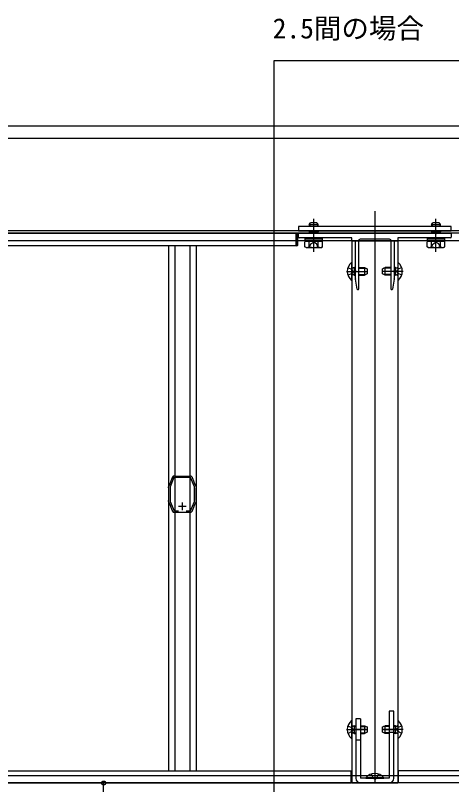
# Model space of a CAD drawing. Units: millimetres, scale not verified. Extents: x -1050 to 1050, y -1565 to 1556.
# Drawn here: x -328 to -42, y -687 to -183 of the extents above; entities that cross this region are included whole.
import ezdxf
from ezdxf.enums import TextEntityAlignment as Align

# ---------------------------------------------------------------- set-up
doc = ezdxf.new("R2010")
doc.units = ezdxf.units.MM
doc.header["$LTSCALE"] = 8
for name, color, linetype in [('0-1_USER1', 3, 'Continuous'), ('0-3_YKK_11E', 7, 'Continuous'), ('0-4_YKK_12', 2, 'Continuous'), ('0-5_YKK_13', 4, 'Continuous'), ('0-6_YKK_D', 6, 'Continuous')]:
    doc.layers.add(name, color=color, linetype=linetype)
doc.styles.add('ＭＳ ゴシック', font='')
doc.styles.get('ＭＳ ゴシック').set_extended_font_data('MS Gothic')

msp = doc.modelspace()

# ---------------------------------------------------------------- linework, layer by layer
at = {"layer": '0-3_YKK_11E'}
for p, q in [((-218.5, -502.4), (-218.5, -507.4)), ((-216, -504.9), (-221, -504.9))]:
    msp.add_line(p, q, dxfattribs=at)
for points in [[(-227.383, -491.601), (-227.183, -491.124), (-227.085, -491.021), (-226.988, -490.919), (-224.909, -485.975), (-224.903, -485.838), (-224.888, -485.683)], [(-215.91, -507.9), (-213.098, -507.9), (-210.5, -501.718), (-210.5, -492.082), (-213.056, -486), (-223.944, -486), (-226.5, -492.081), (-226.5, -501.718), (-223.902, -507.9), (-221.09, -507.9)], [(-223.72, -484.908), (-223.572, -484.953), (-223.443, -485)], [(-223.443, -485), (-213.557, -485), (-213.429, -484.953), (-213.28, -484.908)], [(-212.113, -485.683), (-212.097, -485.838), (-212.091, -485.975), (-210.012, -490.919), (-209.915, -491.021), (-209.817, -491.124), (-209.617, -491.601)], [(-227.5, -501.618), (-227.5, -501.1), (-227.45, -500.968), (-227.4, -500.835), (-227.4, -492.965), (-227.45, -492.832), (-227.5, -492.7), (-227.5, -492.182)], [(-209.5, -492.182), (-209.5, -492.7), (-209.55, -492.832), (-209.6, -492.965), (-209.6, -500.835), (-209.55, -500.968), (-209.5, -501.1), (-209.5, -501.618)], [(-224.888, -508.117), (-224.903, -507.962), (-224.909, -507.825), (-226.988, -502.881), (-227.085, -502.779), (-227.183, -502.676), (-227.383, -502.199)], [(-209.617, -502.199), (-209.817, -502.676), (-209.915, -502.779), (-210.012, -502.881), (-212.091, -507.825), (-212.097, -507.962), (-212.112, -508.117)], [(-213.28, -508.893), (-213.429, -508.847), (-213.557, -508.8), (-223.443, -508.8), (-223.571, -508.847), (-223.72, -508.893)]]:
    msp.add_lwpolyline(points, dxfattribs=at)
for centre, start, end in [((-223.57, -486.4), 95.73925, 151.44438), ((-213.43, -486.4), 28.55565, 84.26079), ((-226, -492.182), 157.21255, 180.00006), ((-211, -492.182), 359.99998, 22.78771), ((-226, -501.618), 180, 202.78773), ((-211, -501.618), 337.21234, 0.00008), ((-223.57, -507.4), 208.55592, 264.26083), ((-213.43, -507.4), 275.73914, 331.44347)]:
    msp.add_arc(centre, 1.5, start, end, dxfattribs=at)
at = {"layer": '0-4_YKK_12'}
for p, q in [((370, -256.003), (-555, -256.003)), ((370, -264.003), (-555, -264.003)), ((-92.5, -311.603), (-92.5, -686.003)), ((370, -324.503), (-555, -324.503)), ((370, -326.003), (-555, -326.003)), ((-554.5, -326), (-144, -326)), ((370, -331.003), (-555, -331.003)), ((-107.5, -331.003), (-107.5, -686)), ((-107.5, -331.003), (-77.5, -331.003)), ((-77.5, -331.003), (-77.5, -686)), ((-554.5, -334), (-144, -334)), ((-227.5, -334), (-227.5, -678)), ((-223.443, -334), (-223.443, -678)), ((-213.557, -334), (-213.557, -678)), ((-209.5, -334), (-209.5, -678)), ((-554.5, -678), (-108, -678)), ((-108, -686), (-108, -678)), ((369.5, -678), (-77, -678)), ((-77, -686), (-77, -678)), ((-831.745, -681), (405, -681)), ((-523.982, -686), (-108, -686)), ((338.982, -686), (-523.982, -686)), ((-107.5, -686), (-77.5, -686)), ((338.982, -686), (-77, -686))]:
    msp.add_line(p, q, dxfattribs=at)
msp.add_lwpolyline([(-158.484, -212.861), (-26.516, -212.861), (-26.516, -696.555), (-158.484, -696.555)], close=True, dxfattribs=at)
msp.add_lwpolyline([(-144, -326), (-144, -331), (-144, -334)], dxfattribs=at)
at = {"layer": '0-5_YKK_13'}
for p, q in [((-132.5, -338.125), (-132.5, -316.714)), ((-52.5, -338.125), (-52.5, -316.714)), ((-135.5, -320.303), (-134.5, -319.303)), ((-135.5, -320.303), (-129.5, -320.303)), ((-135.5, -320.303), (-135.5, -321.603)), ((-134.96, -319.763), (-134.96, -321.603)), ((-130.5, -319.303), (-134.5, -319.303)), ((-129.5, -320.303), (-130.5, -319.303)), ((-130.04, -319.763), (-130.04, -321.603)), ((-129.5, -321.603), (-129.5, -320.303)), ((-55.5, -320.303), (-54.5, -319.303)), ((-55.5, -320.303), (-49.5, -320.303)), ((-55.5, -320.303), (-55.5, -321.603)), ((-54.96, -319.763), (-54.96, -321.603)), ((-50.5, -319.303), (-54.5, -319.303)), ((-49.5, -320.303), (-50.5, -319.303)), ((-50.04, -319.763), (-50.04, -321.603)), ((-49.5, -321.603), (-49.5, -320.303)), ((-143.469, -326.032), (-144, -326)), ((-142.5, -328.503), (-142.5, -326.503)), ((-142, -326.003), (-132.958, -326.003)), ((-135.5, -324.503), (-135.5, -325.203)), ((-135.5, -325.203), (-129.5, -325.203)), ((-135.5, -325.203), (-135.038, -326.003)), ((-134.96, -324.503), (-134.96, -326.003)), ((-130.04, -324.503), (-130.04, -326.003)), ((-129.5, -325.203), (-129.962, -326.003)), ((-129.5, -325.203), (-129.5, -324.503)), ((-55.5, -324.503), (-55.5, -325.203)), ((-55.5, -325.203), (-49.5, -325.203)), ((-55.5, -325.203), (-55.038, -326.003)), ((-54.96, -324.503), (-54.96, -326.003)), ((-52.042, -326.003), (-43, -326.003)), ((-50.04, -324.503), (-50.04, -326.003)), ((-49.5, -325.203), (-49.962, -326.003)), ((-49.5, -325.203), (-49.5, -324.503)), ((-42.5, -326.503), (-42.5, -328.503)), ((-107.8, -329.003), (-142, -329.003)), ((-137.5, -331.303), (-138.274, -331.75)), ((-138.273, -334.857), (-138.273, -331.75)), ((-126.75, -329.003), (-138.25, -329.003)), ((-138.25, -329.803), (-138.25, -331.303)), ((-138.25, -329.803), (-126.75, -329.803)), ((-138.25, -331.303), (-126.75, -331.303)), ((-137.5, -331.303), (-127.5, -331.303)), ((-135.387, -334.857), (-135.387, -331.75)), ((-129.613, -334.857), (-129.613, -331.75)), ((-127.5, -331.303), (-126.727, -331.75)), ((-126.75, -331.303), (-126.75, -329.803)), ((-126.727, -334.857), (-126.727, -331.75)), ((-107.5, -330.703), (-107.5, -329.303)), ((-105.5, -331.003), (-107.2, -331.003)), ((-105.2, -350.545), (-105.2, -331.303)), ((-103.2, -331.003), (-103.2, -362.703)), ((-82.8, -330.003), (-102.2, -330.003)), ((-81.8, -362.703), (-81.8, -331.003)), ((-79.8, -331.303), (-79.8, -350.545)), ((-77.8, -331.003), (-79.5, -331.003)), ((-77.5, -329.303), (-77.5, -330.703)), ((-43, -329.003), (-77.2, -329.003)), ((-57.5, -331.303), (-58.274, -331.75)), ((-58.273, -334.857), (-58.273, -331.75)), ((-46.75, -329.003), (-58.25, -329.003)), ((-58.25, -329.803), (-58.25, -331.303)), ((-58.25, -329.803), (-46.75, -329.803)), ((-58.25, -331.303), (-46.75, -331.303)), ((-57.5, -331.303), (-47.5, -331.303)), ((-55.387, -334.857), (-55.387, -331.75)), ((-49.613, -334.857), (-49.613, -331.75)), ((-47.5, -331.303), (-46.727, -331.75)), ((-46.75, -331.303), (-46.75, -329.803)), ((-46.727, -334.857), (-46.727, -331.75)), ((-144, -334.3), (-144, -332.5)), ((-143.469, -334.268), (-144, -334.3)), ((-143, -333.768), (-143, -332.5)), ((-137.5, -335.303), (-138.274, -334.857)), ((-137.5, -335.303), (-127.5, -335.303)), ((-127.5, -335.303), (-126.727, -334.857)), ((-57.5, -335.303), (-58.274, -334.857)), ((-57.5, -335.303), (-47.5, -335.303)), ((-47.5, -335.303), (-46.727, -334.857)), ((-107.748, -345.103), (-107.5, -345.103)), ((-107.748, -345.103), (-107.748, -356.903)), ((-107.5, -356.903), (-107.5, -345.103)), ((-77.5, -345.103), (-77.5, -356.903)), ((-77.252, -345.103), (-77.5, -345.103)), ((-77.252, -356.903), (-77.252, -345.103)), ((-111, -351.003), (-97, -351.003)), ((-110.083, -348.503), (-107.365, -349.858)), ((-110.083, -353.503), (-107.365, -352.148)), ((-106.756, -351.003), (-107.365, -349.858)), ((-106.756, -351.003), (-107.365, -352.148)), ((-106.1, -348.936), (-107.023, -348.742)), ((-106.1, -348.503), (-106.695, -348.719)), ((-106.1, -348.503), (-106.1, -353.503)), ((-106.1, -348.503), (-105.2, -348.503)), ((-106.1, -348.936), (-105.2, -348.936)), ((-105.2, -355.977), (-105.2, -351.461)), ((-103.2, -348.503), (-99.2, -348.503)), ((-103.2, -348.936), (-98.28, -348.936)), ((-99.2, -348.503), (-97.5, -349.303)), ((-99.2, -348.503), (-99.2, -353.503)), ((-97.5, -349.303), (-97.5, -352.703)), ((-74, -351.003), (-88, -351.003)), ((-87.5, -349.303), (-85.8, -348.503)), ((-87.5, -352.703), (-87.5, -349.303)), ((-81.8, -348.936), (-86.72, -348.936)), ((-81.8, -348.503), (-85.8, -348.503)), ((-85.8, -353.503), (-85.8, -348.503)), ((-78.9, -348.503), (-79.8, -348.503)), ((-78.9, -348.936), (-79.8, -348.936)), ((-79.8, -351.461), (-79.8, -355.977)), ((-78.9, -353.503), (-78.9, -348.503)), ((-78.9, -348.503), (-78.305, -348.719)), ((-78.9, -348.936), (-77.977, -348.742)), ((-78.244, -351.003), (-77.635, -349.858)), ((-78.244, -351.003), (-77.635, -352.148)), ((-74.917, -348.503), (-77.635, -349.858)), ((-74.917, -353.503), (-77.635, -352.148)), ((-107.748, -356.903), (-107.5, -356.903)), ((-106.1, -353.07), (-107.023, -353.263)), ((-106.1, -353.503), (-106.695, -353.287)), ((-106.1, -353.07), (-105.2, -353.07)), ((-106.1, -353.503), (-105.2, -353.503)), ((-104.009, -362.755), (-105.195, -356.029)), ((-103.2, -353.07), (-98.28, -353.07)), ((-103.2, -353.503), (-99.2, -353.503)), ((-97.5, -352.703), (-99.2, -353.503)), ((-85.8, -353.503), (-87.5, -352.703)), ((-81.8, -353.07), (-86.72, -353.07)), ((-81.8, -353.503), (-85.8, -353.503)), ((-79.805, -356.029), (-80.991, -362.755)), ((-78.9, -353.07), (-79.8, -353.07)), ((-78.9, -353.503), (-79.8, -353.503)), ((-78.9, -353.07), (-77.977, -353.263)), ((-78.9, -353.503), (-78.305, -353.287)), ((-77.252, -356.903), (-77.5, -356.903)), ((-103.5, -363.003), (-103.714, -363.003)), ((-81.286, -363.003), (-81.5, -363.003)), ((-83.2, -639), (-83.2, -682.8)), ((-80, -639), (-83.2, -639)), ((-80, -682.8), (-80, -639)), ((-105, -644), (-105, -682.8)), ((-101.8, -644), (-105, -644)), ((-101.8, -644), (-101.8, -682.8)), ((-110.083, -648.5), (-107.365, -649.855)), ((-107.748, -645.1), (-107.5, -645.1)), ((-107.748, -645.1), (-107.748, -656.9)), ((-107.5, -656.9), (-107.5, -645.1)), ((-106.1, -648.933), (-107.023, -648.74)), ((-106.1, -648.5), (-106.695, -648.716)), ((-106.1, -648.5), (-106.1, -653.5)), ((-106.1, -648.5), (-105, -648.5)), ((-106.1, -648.933), (-105, -648.933)), ((-101.8, -648.5), (-99.2, -648.5)), ((-101.8, -648.933), (-98.28, -648.933)), ((-99.2, -648.5), (-97.5, -649.3)), ((-99.2, -648.5), (-99.2, -653.5)), ((-97.5, -649.3), (-97.5, -652.7)), ((-87.5, -649.3), (-85.8, -648.5)), ((-87.5, -652.7), (-87.5, -649.3)), ((-83.2, -648.933), (-86.72, -648.933)), ((-83.2, -648.5), (-85.8, -648.5)), ((-85.8, -653.5), (-85.8, -648.5)), ((-78.9, -648.5), (-80, -648.5)), ((-78.9, -648.933), (-80, -648.933)), ((-78.9, -653.5), (-78.9, -648.5)), ((-78.9, -648.5), (-78.305, -648.716)), ((-78.9, -648.933), (-77.977, -648.74)), ((-74.917, -648.5), (-77.635, -649.855)), ((-77.5, -645.1), (-77.5, -656.9)), ((-77.252, -645.1), (-77.5, -645.1)), ((-77.252, -656.9), (-77.252, -645.1)), ((-111, -651), (-97, -651)), ((-110.083, -653.5), (-107.365, -652.145)), ((-98.2, -651), (-108.2, -651)), ((-106.756, -651), (-107.365, -649.855)), ((-106.756, -651), (-107.365, -652.145)), ((-106.1, -653.067), (-107.023, -653.26)), ((-106.1, -653.5), (-106.695, -653.284)), ((-106.1, -653.067), (-105, -653.067)), ((-106.1, -653.5), (-105, -653.5)), ((-101.8, -653.067), (-98.28, -653.067)), ((-101.8, -653.5), (-99.2, -653.5)), ((-97.5, -652.7), (-99.2, -653.5)), ((-74, -651), (-88, -651)), ((-85.8, -653.5), (-87.5, -652.7)), ((-86.8, -651), (-76.8, -651)), ((-83.2, -653.067), (-86.72, -653.067)), ((-83.2, -653.5), (-85.8, -653.5)), ((-80, -653), (-83.2, -653)), ((-78.9, -653.067), (-80, -653.067)), ((-78.9, -653.5), (-80, -653.5)), ((-78.9, -653.067), (-77.977, -653.26)), ((-78.9, -653.5), (-78.305, -653.284)), ((-78.244, -651), (-77.635, -649.855)), ((-78.244, -651), (-77.635, -652.145)), ((-74.917, -653.5), (-77.635, -652.145)), ((-107.748, -656.9), (-107.5, -656.9)), ((-101.8, -658), (-105, -658)), ((-77.252, -656.9), (-77.5, -656.9)), ((-92.5, -679.3), (-92.5, -682.8)), ((-83.2, -682.8), (-101.8, -682.8)), ((-98.4, -682.552), (-98.4, -682.8)), ((-86.6, -682.552), (-98.4, -682.552)), ((-98.4, -682.8), (-86.6, -682.8)), ((-95, -680.217), (-93.645, -682.935)), ((-92.5, -683.544), (-93.645, -682.935)), ((-92.5, -683.544), (-91.355, -682.935)), ((-90, -680.217), (-91.355, -682.935)), ((-86.6, -682.552), (-86.6, -682.8)), ((-83.2, -686), (-101.8, -686))]:
    msp.add_line(p, q, dxfattribs=at)
msp.add_lwpolyline([(-142.5, -324.503), (-42.5, -324.503), (-42.5, -321.603), (-142.5, -321.603)], close=True, dxfattribs=at)
for points in [[(-144, -332.5), (-144, -331), (-144, -326)], [(-143, -332.5), (-143, -331), (-143, -326.532)], [(-132.042, -326.003), (-92.5, -326.003), (-52.958, -326.003)], [(-138.25, -329.003), (-138.25, -329.803), (-126.75, -329.803), (-126.75, -329.003)], [(-135.55, -335.306), (-134.4, -332.948), (-132.5, -331.938)], [(-129.45, -335.306), (-130.6, -332.948), (-132.5, -331.938)], [(-58.25, -329.003), (-58.25, -329.803), (-46.75, -329.803), (-46.75, -329.003)], [(-55.55, -335.306), (-54.4, -332.948), (-52.5, -331.938)], [(-49.45, -335.306), (-50.6, -332.948), (-52.5, -331.938)]]:
    msp.add_lwpolyline(points, dxfattribs=at)
for centre, radius, start, end in [((-143.5, -326.532), 0.5, 0, 86.5), ((-142, -326.503), 0.5, 90, 180), ((-132.958, -326.203), 0.2, 23.57818, 90), ((-132.5, -326.003), 0.3, 203.57818, 336.42182), ((-132.042, -326.203), 0.2, 90, 156.42182), ((-52.958, -326.203), 0.2, 23.57818, 90), ((-52.5, -326.003), 0.3, 203.57818, 336.42182), ((-52.042, -326.203), 0.2, 90, 156.42182), ((-43, -326.503), 0.5, 0, 90), ((-142, -328.503), 0.5, 180, 270), ((-136.83, -333.859), 2.556, 55.61708, 124.38292), ((-132.5, -340.857), 9.554, 72.41276, 107.58724), ((-128.17, -333.859), 2.556, 55.61708, 124.38292), ((-107.8, -329.303), 0.3, 0, 90), ((-107.2, -330.703), 0.3, 180, 270), ((-105.5, -331.303), 0.3, 0, 90), ((-102.2, -331.003), 1, 90, 180), ((-82.8, -331.003), 1, 0, 90), ((-79.5, -331.303), 0.3, 90, 180), ((-77.8, -330.703), 0.3, 270, 0), ((-77.2, -329.303), 0.3, 90, 180), ((-56.83, -333.859), 2.556, 55.61708, 124.38292), ((-52.5, -340.857), 9.554, 72.41276, 107.58724), ((-48.17, -333.859), 2.556, 55.61708, 124.38292), ((-43, -328.503), 0.5, 270, 0), ((-143.5, -333.768), 0.5, 273.5, 0), ((-136.83, -332.747), 2.556, 235.61708, 304.38292), ((-132.5, -325.75), 9.554, 252.41276, 287.58724), ((-128.17, -332.747), 2.556, 235.61708, 304.38292), ((-56.83, -332.747), 2.556, 235.61708, 304.38292), ((-52.5, -325.75), 9.554, 252.41276, 287.58724), ((-48.17, -332.747), 2.556, 235.61708, 304.38292), ((-102.8, -351.003), 7.7, 129.98312, 230.01688), ((-82.2, -351.003), 7.7, 309.98312, 50.01688), ((-106.9, -348.155), 0.6, 180, 289.96957), ((-105, -350.545), 0.2, 180, 246.42182), ((-105, -351.461), 0.2, 113.57818, 180), ((-105.2, -351.003), 0.3, 293.57818, 66.42182), ((-79.8, -351.003), 0.3, 113.57818, 246.42182), ((-80, -350.545), 0.2, 293.57818, 0), ((-80, -351.461), 0.2, 0, 66.42182), ((-78.1, -348.155), 0.6, 250.03043, 0), ((-106.9, -353.85), 0.6, 70.03043, 180), ((-104.9, -355.977), 0.3, 180, 190), ((-80.1, -355.977), 0.3, 350, 0), ((-78.1, -353.85), 0.6, 0, 109.96957), ((-103.714, -362.703), 0.3, 190, 270), ((-103.5, -362.703), 0.3, 270, 0), ((-81.5, -362.703), 0.3, 180, 270), ((-81.286, -362.703), 0.3, 270, 350), ((-102.8, -651), 7.7, 129.98312, 230.01688), ((-106.9, -648.152), 0.6, 180, 289.96957), ((-78.1, -648.152), 0.6, 250.03043, 0), ((-82.2, -651), 7.7, 309.98312, 50.01688), ((-106.9, -653.848), 0.6, 70.03043, 180), ((-78.1, -653.848), 0.6, 0, 109.96957), ((-92.5, -687.5), 7.7, 39.98312, 140.01688), ((-101.8, -682.8), 3.2, 180, 270), ((-83.2, -682.8), 3.2, 270, 0)]:
    msp.add_arc(centre, radius, start, end, dxfattribs=at)
at = {"layer": '0-6_YKK_D'}
for p, q in [((-300, -686), (-269, -686)), ((-270, -731), (-270, -686))]:
    msp.add_line(p, q, dxfattribs=at)
msp.add_circle((-270, -686), 1.275, dxfattribs=at)

# ---------------------------------------------------------------- texts
at = {"layer": '0-1_USER1', "style": 'ＭＳ ゴシック'}
msp.add_text('2.5間の場合', height=13.2, dxfattribs=at).set_placement((-159.33, -202.443), align=Align.BOTTOM_LEFT)

doc.saveas('drawing.dxf')
